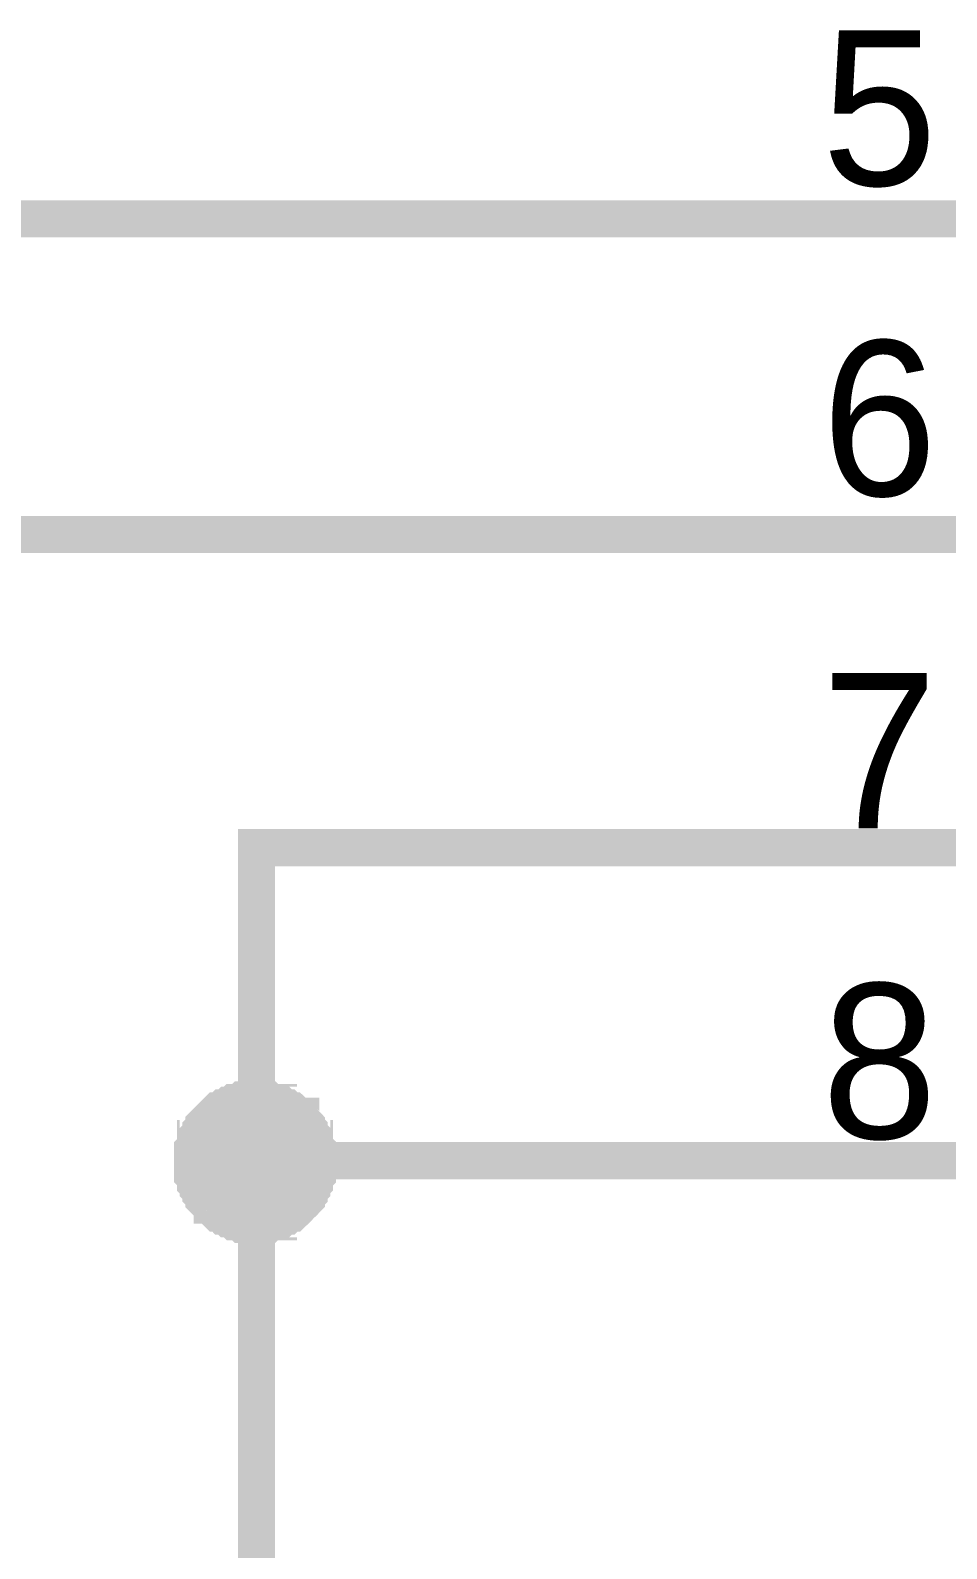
# Model space of a CAD drawing. Header units: millimetres. Extents: x 0 to 800, y 0 to 567.
# Drawn here: x 606.27 to 613.67, y 520.1 to 532.37 of the extents above; entities that cross this region are included whole.
import ezdxf

# ---------------------------------------------------------------- set-up
doc = ezdxf.new("R2010")
doc.units = ezdxf.units.MM
doc.layers.add('Sheet', color=255, linetype='Continuous')

msp = doc.modelspace()

# ---------------------------------------------------------------- linework, layer by layer
at = {"layer": 'Sheet'}
for points, const_width in [([(610.625, 530.851), (604.017, 530.851)], 0.3), ([(615.71, 530.851), (610.625, 530.851)], 0.3), ([(610.625, 528.297), (604.017, 528.297)], 0.3), ([(615.71, 528.297), (610.625, 528.297)], 0.3), ([(610.625, 525.766), (608.094, 525.766), (608.094, 523.235)], 0.3), ([(615.71, 525.766), (610.625, 525.766)], 0.3), ([(607.579, 523.235), (607.579, 523.258), (607.579, 523.28), (607.579, 523.302), (607.579, 523.325), (607.601, 523.347), (607.601, 523.37), (607.601, 523.414), (607.624, 523.414), (607.624, 523.437), (607.646, 523.459), (607.646, 523.482), (607.668, 523.504), (607.668, 523.526), (607.691, 523.549), (607.713, 523.571), (607.736, 523.594), (607.736, 523.594), (607.758, 523.616), (607.78, 523.638), (607.803, 523.638), (607.825, 523.661), (607.848, 523.661), (607.87, 523.683), (607.892, 523.683), (607.915, 523.706), (607.937, 523.706), (607.96, 523.706), (607.982, 523.728), (608.004, 523.728), (608.049, 523.728), (608.072, 523.728), (608.094, 523.728)], 0.3), ([(607.579, 523.235), (607.579, 523.258), (607.579, 523.28), (607.579, 523.302), (607.579, 523.325), (607.601, 523.347), (607.601, 523.37), (607.601, 523.414), (607.624, 523.414), (607.624, 523.437), (607.646, 523.459), (607.646, 523.482), (607.668, 523.504), (607.668, 523.526), (607.691, 523.549), (607.713, 523.571), (607.736, 523.594), (607.736, 523.594), (607.758, 523.616), (607.78, 523.638), (607.803, 523.638), (607.825, 523.661), (607.848, 523.661), (607.87, 523.683), (607.892, 523.683), (607.915, 523.706), (607.937, 523.706), (607.96, 523.706), (607.982, 523.728), (608.004, 523.728), (608.049, 523.728), (608.072, 523.728), (608.094, 523.728)], 0.3), ([(607.579, 523.235), (607.579, 523.258), (607.579, 523.28), (607.579, 523.302), (607.579, 523.325), (607.601, 523.347), (607.601, 523.37), (607.601, 523.414), (607.624, 523.414), (607.624, 523.437), (607.646, 523.459), (607.646, 523.482), (607.668, 523.504), (607.668, 523.526), (607.691, 523.549), (607.713, 523.571), (607.736, 523.594), (607.736, 523.594), (607.758, 523.616), (607.78, 523.638), (607.803, 523.638), (607.825, 523.661), (607.848, 523.661), (607.87, 523.683), (607.892, 523.683), (607.915, 523.706), (607.937, 523.706), (607.96, 523.706), (607.982, 523.728), (608.004, 523.728), (608.049, 523.728), (608.072, 523.728), (608.094, 523.728)], 0.3), ([(607.579, 523.235), (607.579, 523.258), (607.579, 523.28), (607.579, 523.302), (607.579, 523.325), (607.601, 523.347), (607.601, 523.37), (607.601, 523.414), (607.624, 523.414), (607.624, 523.437), (607.646, 523.459), (607.646, 523.482), (607.668, 523.504), (607.668, 523.526), (607.691, 523.549), (607.713, 523.571), (607.736, 523.594), (607.736, 523.594), (607.758, 523.616), (607.78, 523.638), (607.803, 523.638), (607.825, 523.661), (607.848, 523.661), (607.87, 523.683), (607.892, 523.683), (607.915, 523.706), (607.937, 523.706), (607.96, 523.706), (607.982, 523.728), (608.004, 523.728), (608.049, 523.728), (608.072, 523.728), (608.094, 523.728)], 0.3), ([(608.094, 523.728), (608.094, 523.728)], 0.3), ([(608.094, 523.728), (608.116, 523.728), (608.139, 523.728), (608.161, 523.728), (608.184, 523.728), (608.206, 523.706), (608.228, 523.706), (608.273, 523.706), (608.273, 523.683), (608.296, 523.683), (608.318, 523.661), (608.34, 523.661), (608.363, 523.638), (608.385, 523.638), (608.408, 523.616), (608.43, 523.594), (608.452, 523.594), (608.452, 523.571), (608.475, 523.549), (608.497, 523.526), (608.497, 523.504), (608.52, 523.482), (608.52, 523.459), (608.542, 523.437), (608.542, 523.414), (608.564, 523.414), (608.564, 523.37), (608.564, 523.347), (608.587, 523.325), (608.587, 523.302), (608.587, 523.28), (608.587, 523.258), (608.587, 523.235)], 0.3), ([(608.094, 523.728), (608.094, 523.728)], 0.3), ([(608.094, 523.728), (608.116, 523.728), (608.139, 523.728), (608.161, 523.728), (608.184, 523.728), (608.206, 523.706), (608.228, 523.706), (608.273, 523.706), (608.273, 523.683), (608.296, 523.683), (608.318, 523.661), (608.34, 523.661), (608.363, 523.638), (608.385, 523.638), (608.408, 523.616), (608.43, 523.594), (608.452, 523.594), (608.452, 523.571), (608.475, 523.549), (608.497, 523.526), (608.497, 523.504), (608.52, 523.482), (608.52, 523.459), (608.542, 523.437), (608.542, 523.414), (608.564, 523.414), (608.564, 523.37), (608.564, 523.347), (608.587, 523.325), (608.587, 523.302), (608.587, 523.28), (608.587, 523.258), (608.587, 523.235)], 0.3), ([(608.094, 523.728), (608.094, 523.728)], 0.3), ([(608.094, 523.728), (608.116, 523.728), (608.139, 523.728), (608.161, 523.728), (608.184, 523.728), (608.206, 523.706), (608.228, 523.706), (608.273, 523.706), (608.273, 523.683), (608.296, 523.683), (608.318, 523.661), (608.34, 523.661), (608.363, 523.638), (608.385, 523.638), (608.408, 523.616), (608.43, 523.594), (608.452, 523.594), (608.452, 523.571), (608.475, 523.549), (608.497, 523.526), (608.497, 523.504), (608.52, 523.482), (608.52, 523.459), (608.542, 523.437), (608.542, 523.414), (608.564, 523.414), (608.564, 523.37), (608.564, 523.347), (608.587, 523.325), (608.587, 523.302), (608.587, 523.28), (608.587, 523.258), (608.587, 523.235)], 0.3), ([(608.094, 523.728), (608.094, 523.728)], 0.3), ([(608.094, 523.728), (608.116, 523.728), (608.139, 523.728), (608.161, 523.728), (608.184, 523.728), (608.206, 523.706), (608.228, 523.706), (608.273, 523.706), (608.273, 523.683), (608.296, 523.683), (608.318, 523.661), (608.34, 523.661), (608.363, 523.638), (608.385, 523.638), (608.408, 523.616), (608.43, 523.594), (608.452, 523.594), (608.452, 523.571), (608.475, 523.549), (608.497, 523.526), (608.497, 523.504), (608.52, 523.482), (608.52, 523.459), (608.542, 523.437), (608.542, 523.414), (608.564, 523.414), (608.564, 523.37), (608.564, 523.347), (608.587, 523.325), (608.587, 523.302), (608.587, 523.28), (608.587, 523.258), (608.587, 523.235)], 0.3), ([(607.579, 523.235), (607.579, 523.258), (607.579, 523.28), (607.579, 523.302), (607.579, 523.325), (607.601, 523.347), (607.601, 523.37), (607.601, 523.414), (607.624, 523.414), (607.624, 523.437), (607.646, 523.459), (607.646, 523.482), (607.668, 523.504), (607.668, 523.526), (607.691, 523.549), (607.713, 523.571), (607.736, 523.594), (607.736, 523.594), (607.758, 523.616), (607.78, 523.638), (607.803, 523.638), (607.825, 523.661), (607.848, 523.661), (607.87, 523.683), (607.892, 523.683), (607.915, 523.706), (607.937, 523.706), (607.96, 523.706), (607.982, 523.728), (608.004, 523.728), (608.049, 523.728), (608.072, 523.728), (608.094, 523.728)], 0.0991), ([(607.579, 523.235), (607.579, 523.258), (607.579, 523.28), (607.579, 523.302), (607.579, 523.325), (607.601, 523.347), (607.601, 523.37), (607.601, 523.414), (607.624, 523.414), (607.624, 523.437), (607.646, 523.459), (607.646, 523.482), (607.668, 523.504), (607.668, 523.526), (607.691, 523.549), (607.713, 523.571), (607.736, 523.594), (607.736, 523.594), (607.758, 523.616), (607.78, 523.638), (607.803, 523.638), (607.825, 523.661), (607.848, 523.661), (607.87, 523.683), (607.892, 523.683), (607.915, 523.706), (607.937, 523.706), (607.96, 523.706), (607.982, 523.728), (608.004, 523.728), (608.049, 523.728), (608.072, 523.728), (608.094, 523.728)], 0.0991), ([(607.579, 523.235), (607.579, 523.258), (607.579, 523.28), (607.579, 523.302), (607.579, 523.325), (607.601, 523.347), (607.601, 523.37), (607.601, 523.414), (607.624, 523.414), (607.624, 523.437), (607.646, 523.459), (607.646, 523.482), (607.668, 523.504), (607.668, 523.526), (607.691, 523.549), (607.713, 523.571), (607.736, 523.594), (607.736, 523.594), (607.758, 523.616), (607.78, 523.638), (607.803, 523.638), (607.825, 523.661), (607.848, 523.661), (607.87, 523.683), (607.892, 523.683), (607.915, 523.706), (607.937, 523.706), (607.96, 523.706), (607.982, 523.728), (608.004, 523.728), (608.049, 523.728), (608.072, 523.728), (608.094, 523.728)], 0.0991), ([(607.579, 523.235), (607.579, 523.258), (607.579, 523.28), (607.579, 523.302), (607.579, 523.325), (607.601, 523.347), (607.601, 523.37), (607.601, 523.414), (607.624, 523.414), (607.624, 523.437), (607.646, 523.459), (607.646, 523.482), (607.668, 523.504), (607.668, 523.526), (607.691, 523.549), (607.713, 523.571), (607.736, 523.594), (607.736, 523.594), (607.758, 523.616), (607.78, 523.638), (607.803, 523.638), (607.825, 523.661), (607.848, 523.661), (607.87, 523.683), (607.892, 523.683), (607.915, 523.706), (607.937, 523.706), (607.96, 523.706), (607.982, 523.728), (608.004, 523.728), (608.049, 523.728), (608.072, 523.728), (608.094, 523.728)], 0.0991), ([(608.094, 523.728), (608.094, 523.728)], 0.0991), ([(608.094, 523.728), (608.116, 523.728), (608.139, 523.728), (608.161, 523.728), (608.184, 523.728), (608.206, 523.706), (608.228, 523.706), (608.273, 523.706), (608.273, 523.683), (608.296, 523.683), (608.318, 523.661), (608.34, 523.661), (608.363, 523.638), (608.385, 523.638), (608.408, 523.616), (608.43, 523.594), (608.452, 523.594), (608.452, 523.571), (608.475, 523.549), (608.497, 523.526), (608.497, 523.504), (608.52, 523.482), (608.52, 523.459), (608.542, 523.437), (608.542, 523.414), (608.564, 523.414), (608.564, 523.37), (608.564, 523.347), (608.587, 523.325), (608.587, 523.302), (608.587, 523.28), (608.587, 523.258), (608.587, 523.235)], 0.0991), ([(608.094, 523.728), (608.094, 523.728)], 0.0991), ([(608.094, 523.728), (608.116, 523.728), (608.139, 523.728), (608.161, 523.728), (608.184, 523.728), (608.206, 523.706), (608.228, 523.706), (608.273, 523.706), (608.273, 523.683), (608.296, 523.683), (608.318, 523.661), (608.34, 523.661), (608.363, 523.638), (608.385, 523.638), (608.408, 523.616), (608.43, 523.594), (608.452, 523.594), (608.452, 523.571), (608.475, 523.549), (608.497, 523.526), (608.497, 523.504), (608.52, 523.482), (608.52, 523.459), (608.542, 523.437), (608.542, 523.414), (608.564, 523.414), (608.564, 523.37), (608.564, 523.347), (608.587, 523.325), (608.587, 523.302), (608.587, 523.28), (608.587, 523.258), (608.587, 523.235)], 0.0991), ([(608.094, 523.728), (608.094, 523.728)], 0.0991), ([(608.094, 523.728), (608.116, 523.728), (608.139, 523.728), (608.161, 523.728), (608.184, 523.728), (608.206, 523.706), (608.228, 523.706), (608.273, 523.706), (608.273, 523.683), (608.296, 523.683), (608.318, 523.661), (608.34, 523.661), (608.363, 523.638), (608.385, 523.638), (608.408, 523.616), (608.43, 523.594), (608.452, 523.594), (608.452, 523.571), (608.475, 523.549), (608.497, 523.526), (608.497, 523.504), (608.52, 523.482), (608.52, 523.459), (608.542, 523.437), (608.542, 523.414), (608.564, 523.414), (608.564, 523.37), (608.564, 523.347), (608.587, 523.325), (608.587, 523.302), (608.587, 523.28), (608.587, 523.258), (608.587, 523.235)], 0.0991), ([(608.094, 523.728), (608.094, 523.728)], 0.0991), ([(608.094, 523.728), (608.116, 523.728), (608.139, 523.728), (608.161, 523.728), (608.184, 523.728), (608.206, 523.706), (608.228, 523.706), (608.273, 523.706), (608.273, 523.683), (608.296, 523.683), (608.318, 523.661), (608.34, 523.661), (608.363, 523.638), (608.385, 523.638), (608.408, 523.616), (608.43, 523.594), (608.452, 523.594), (608.452, 523.571), (608.475, 523.549), (608.497, 523.526), (608.497, 523.504), (608.52, 523.482), (608.52, 523.459), (608.542, 523.437), (608.542, 523.414), (608.564, 523.414), (608.564, 523.37), (608.564, 523.347), (608.587, 523.325), (608.587, 523.302), (608.587, 523.28), (608.587, 523.258), (608.587, 523.235)], 0.0991), ([(608.094, 522.72), (608.072, 522.72), (608.049, 522.72), (608.004, 522.72), (607.982, 522.72), (607.96, 522.742), (607.937, 522.742), (607.915, 522.742), (607.892, 522.765), (607.87, 522.765), (607.848, 522.787), (607.825, 522.787), (607.803, 522.81), (607.78, 522.81), (607.758, 522.832), (607.736, 522.854), (607.736, 522.877), (607.713, 522.877), (607.691, 522.899), (607.668, 522.922), (607.668, 522.944), (607.646, 522.966), (607.646, 522.989), (607.624, 523.011), (607.624, 523.034), (607.601, 523.056), (607.601, 523.078), (607.601, 523.101), (607.579, 523.123), (607.579, 523.146), (607.579, 523.19), (607.579, 523.213), (607.579, 523.235)], 0.3), ([(607.579, 523.235), (607.579, 523.235)], 0.3), ([(608.094, 522.72), (608.072, 522.72), (608.049, 522.72), (608.004, 522.72), (607.982, 522.72), (607.96, 522.742), (607.937, 522.742), (607.915, 522.742), (607.892, 522.765), (607.87, 522.765), (607.848, 522.787), (607.825, 522.787), (607.803, 522.81), (607.78, 522.81), (607.758, 522.832), (607.736, 522.854), (607.736, 522.877), (607.713, 522.877), (607.691, 522.899), (607.668, 522.922), (607.668, 522.944), (607.646, 522.966), (607.646, 522.989), (607.624, 523.011), (607.624, 523.034), (607.601, 523.056), (607.601, 523.078), (607.601, 523.101), (607.579, 523.123), (607.579, 523.146), (607.579, 523.19), (607.579, 523.213), (607.579, 523.235)], 0.3), ([(607.579, 523.235), (607.579, 523.235)], 0.3), ([(608.094, 522.72), (608.072, 522.72), (608.049, 522.72), (608.004, 522.72), (607.982, 522.72), (607.96, 522.742), (607.937, 522.742), (607.915, 522.742), (607.892, 522.765), (607.87, 522.765), (607.848, 522.787), (607.825, 522.787), (607.803, 522.81), (607.78, 522.81), (607.758, 522.832), (607.736, 522.854), (607.736, 522.877), (607.713, 522.877), (607.691, 522.899), (607.668, 522.922), (607.668, 522.944), (607.646, 522.966), (607.646, 522.989), (607.624, 523.011), (607.624, 523.034), (607.601, 523.056), (607.601, 523.078), (607.601, 523.101), (607.579, 523.123), (607.579, 523.146), (607.579, 523.19), (607.579, 523.213), (607.579, 523.235)], 0.3), ([(607.579, 523.235), (607.579, 523.235)], 0.3), ([(608.094, 522.72), (608.072, 522.72), (608.049, 522.72), (608.004, 522.72), (607.982, 522.72), (607.96, 522.742), (607.937, 522.742), (607.915, 522.742), (607.892, 522.765), (607.87, 522.765), (607.848, 522.787), (607.825, 522.787), (607.803, 522.81), (607.78, 522.81), (607.758, 522.832), (607.736, 522.854), (607.736, 522.877), (607.713, 522.877), (607.691, 522.899), (607.668, 522.922), (607.668, 522.944), (607.646, 522.966), (607.646, 522.989), (607.624, 523.011), (607.624, 523.034), (607.601, 523.056), (607.601, 523.078), (607.601, 523.101), (607.579, 523.123), (607.579, 523.146), (607.579, 523.19), (607.579, 523.213), (607.579, 523.235)], 0.3), ([(607.579, 523.235), (607.579, 523.235)], 0.3), ([(610.625, 523.235), (608.094, 523.235), (608.094, 520.435)], 0.3), ([(608.587, 523.235), (608.587, 523.213), (608.587, 523.19), (608.587, 523.146), (608.587, 523.123), (608.564, 523.101), (608.564, 523.078), (608.564, 523.056), (608.542, 523.034), (608.542, 523.011), (608.52, 522.989), (608.52, 522.966), (608.497, 522.944), (608.497, 522.922), (608.475, 522.899), (608.452, 522.877), (608.452, 522.877), (608.43, 522.854), (608.408, 522.832), (608.385, 522.81), (608.363, 522.81), (608.34, 522.787), (608.318, 522.787), (608.296, 522.765), (608.273, 522.765), (608.273, 522.742), (608.228, 522.742), (608.206, 522.742), (608.184, 522.72), (608.161, 522.72), (608.139, 522.72), (608.116, 522.72), (608.094, 522.72)], 0.3), ([(608.587, 523.235), (608.587, 523.213), (608.587, 523.19), (608.587, 523.146), (608.587, 523.123), (608.564, 523.101), (608.564, 523.078), (608.564, 523.056), (608.542, 523.034), (608.542, 523.011), (608.52, 522.989), (608.52, 522.966), (608.497, 522.944), (608.497, 522.922), (608.475, 522.899), (608.452, 522.877), (608.452, 522.877), (608.43, 522.854), (608.408, 522.832), (608.385, 522.81), (608.363, 522.81), (608.34, 522.787), (608.318, 522.787), (608.296, 522.765), (608.273, 522.765), (608.273, 522.742), (608.228, 522.742), (608.206, 522.742), (608.184, 522.72), (608.161, 522.72), (608.139, 522.72), (608.116, 522.72), (608.094, 522.72)], 0.3), ([(608.587, 523.235), (608.587, 523.213), (608.587, 523.19), (608.587, 523.146), (608.587, 523.123), (608.564, 523.101), (608.564, 523.078), (608.564, 523.056), (608.542, 523.034), (608.542, 523.011), (608.52, 522.989), (608.52, 522.966), (608.497, 522.944), (608.497, 522.922), (608.475, 522.899), (608.452, 522.877), (608.452, 522.877), (608.43, 522.854), (608.408, 522.832), (608.385, 522.81), (608.363, 522.81), (608.34, 522.787), (608.318, 522.787), (608.296, 522.765), (608.273, 522.765), (608.273, 522.742), (608.228, 522.742), (608.206, 522.742), (608.184, 522.72), (608.161, 522.72), (608.139, 522.72), (608.116, 522.72), (608.094, 522.72)], 0.3), ([(608.587, 523.235), (608.587, 523.213), (608.587, 523.19), (608.587, 523.146), (608.587, 523.123), (608.564, 523.101), (608.564, 523.078), (608.564, 523.056), (608.542, 523.034), (608.542, 523.011), (608.52, 522.989), (608.52, 522.966), (608.497, 522.944), (608.497, 522.922), (608.475, 522.899), (608.452, 522.877), (608.452, 522.877), (608.43, 522.854), (608.408, 522.832), (608.385, 522.81), (608.363, 522.81), (608.34, 522.787), (608.318, 522.787), (608.296, 522.765), (608.273, 522.765), (608.273, 522.742), (608.228, 522.742), (608.206, 522.742), (608.184, 522.72), (608.161, 522.72), (608.139, 522.72), (608.116, 522.72), (608.094, 522.72)], 0.3), ([(608.587, 523.235), (608.587, 523.235), (608.587, 523.235), (608.587, 523.235), (608.587, 523.235), (608.587, 523.235), (608.587, 523.235), (608.587, 523.235), (608.587, 523.235), (608.587, 523.235), (608.587, 523.235), (608.587, 523.235), (608.587, 523.235), (608.587, 523.235), (608.587, 523.235), (608.587, 523.235), (608.587, 523.235), (608.587, 523.235), (608.587, 523.235), (608.587, 523.235), (608.587, 523.235), (608.587, 523.235), (608.587, 523.235), (608.587, 523.235), (608.587, 523.235), (608.587, 523.235), (608.587, 523.235), (608.587, 523.235), (608.587, 523.235), (608.587, 523.235), (608.587, 523.235), (608.587, 523.235), (608.587, 523.235)], 0.3), ([(608.587, 523.235), (608.587, 523.235)], 0.3), ([(608.587, 523.235), (608.587, 523.235), (608.587, 523.235), (608.587, 523.235), (608.587, 523.235), (608.587, 523.235), (608.587, 523.235), (608.587, 523.235), (608.587, 523.235), (608.587, 523.235), (608.587, 523.235), (608.587, 523.235), (608.587, 523.235), (608.587, 523.235), (608.587, 523.235), (608.587, 523.235), (608.587, 523.235), (608.587, 523.235), (608.587, 523.235), (608.587, 523.235), (608.587, 523.235), (608.587, 523.235), (608.587, 523.235), (608.587, 523.235), (608.587, 523.235), (608.587, 523.235), (608.587, 523.235), (608.587, 523.235), (608.587, 523.235), (608.587, 523.235), (608.587, 523.235), (608.587, 523.235), (608.587, 523.235)], 0.3), ([(608.587, 523.235), (608.587, 523.235)], 0.3), ([(608.587, 523.235), (608.587, 523.235), (608.587, 523.235), (608.587, 523.235), (608.587, 523.235), (608.587, 523.235), (608.587, 523.235), (608.587, 523.235), (608.587, 523.235), (608.587, 523.235), (608.587, 523.235), (608.587, 523.235), (608.587, 523.235), (608.587, 523.235), (608.587, 523.235), (608.587, 523.235), (608.587, 523.235), (608.587, 523.235), (608.587, 523.235), (608.587, 523.235), (608.587, 523.235), (608.587, 523.235), (608.587, 523.235), (608.587, 523.235), (608.587, 523.235), (608.587, 523.235), (608.587, 523.235), (608.587, 523.235), (608.587, 523.235), (608.587, 523.235), (608.587, 523.235), (608.587, 523.235), (608.587, 523.235)], 0.3), ([(608.587, 523.235), (608.587, 523.235)], 0.3), ([(608.587, 523.235), (608.587, 523.235), (608.587, 523.235), (608.587, 523.235), (608.587, 523.235), (608.587, 523.235), (608.587, 523.235), (608.587, 523.235), (608.587, 523.235), (608.587, 523.235), (608.587, 523.235), (608.587, 523.235), (608.587, 523.235), (608.587, 523.235), (608.587, 523.235), (608.587, 523.235), (608.587, 523.235), (608.587, 523.235), (608.587, 523.235), (608.587, 523.235), (608.587, 523.235), (608.587, 523.235), (608.587, 523.235), (608.587, 523.235), (608.587, 523.235), (608.587, 523.235), (608.587, 523.235), (608.587, 523.235), (608.587, 523.235), (608.587, 523.235), (608.587, 523.235), (608.587, 523.235), (608.587, 523.235)], 0.3), ([(608.587, 523.235), (608.587, 523.235)], 0.3), ([(615.71, 523.235), (610.625, 523.235)], 0.3), ([(608.094, 522.72), (608.072, 522.72), (608.049, 522.72), (608.004, 522.72), (607.982, 522.72), (607.96, 522.742), (607.937, 522.742), (607.915, 522.742), (607.892, 522.765), (607.87, 522.765), (607.848, 522.787), (607.825, 522.787), (607.803, 522.81), (607.78, 522.81), (607.758, 522.832), (607.736, 522.854), (607.736, 522.877), (607.713, 522.877), (607.691, 522.899), (607.668, 522.922), (607.668, 522.944), (607.646, 522.966), (607.646, 522.989), (607.624, 523.011), (607.624, 523.034), (607.601, 523.056), (607.601, 523.078), (607.601, 523.101), (607.579, 523.123), (607.579, 523.146), (607.579, 523.19), (607.579, 523.213), (607.579, 523.235)], 0.0991), ([(607.579, 523.235), (607.579, 523.235)], 0.0991), ([(608.094, 522.72), (608.072, 522.72), (608.049, 522.72), (608.004, 522.72), (607.982, 522.72), (607.96, 522.742), (607.937, 522.742), (607.915, 522.742), (607.892, 522.765), (607.87, 522.765), (607.848, 522.787), (607.825, 522.787), (607.803, 522.81), (607.78, 522.81), (607.758, 522.832), (607.736, 522.854), (607.736, 522.877), (607.713, 522.877), (607.691, 522.899), (607.668, 522.922), (607.668, 522.944), (607.646, 522.966), (607.646, 522.989), (607.624, 523.011), (607.624, 523.034), (607.601, 523.056), (607.601, 523.078), (607.601, 523.101), (607.579, 523.123), (607.579, 523.146), (607.579, 523.19), (607.579, 523.213), (607.579, 523.235)], 0.0991), ([(607.579, 523.235), (607.579, 523.235)], 0.0991), ([(608.094, 522.72), (608.072, 522.72), (608.049, 522.72), (608.004, 522.72), (607.982, 522.72), (607.96, 522.742), (607.937, 522.742), (607.915, 522.742), (607.892, 522.765), (607.87, 522.765), (607.848, 522.787), (607.825, 522.787), (607.803, 522.81), (607.78, 522.81), (607.758, 522.832), (607.736, 522.854), (607.736, 522.877), (607.713, 522.877), (607.691, 522.899), (607.668, 522.922), (607.668, 522.944), (607.646, 522.966), (607.646, 522.989), (607.624, 523.011), (607.624, 523.034), (607.601, 523.056), (607.601, 523.078), (607.601, 523.101), (607.579, 523.123), (607.579, 523.146), (607.579, 523.19), (607.579, 523.213), (607.579, 523.235)], 0.0991), ([(607.579, 523.235), (607.579, 523.235)], 0.0991), ([(608.094, 522.72), (608.072, 522.72), (608.049, 522.72), (608.004, 522.72), (607.982, 522.72), (607.96, 522.742), (607.937, 522.742), (607.915, 522.742), (607.892, 522.765), (607.87, 522.765), (607.848, 522.787), (607.825, 522.787), (607.803, 522.81), (607.78, 522.81), (607.758, 522.832), (607.736, 522.854), (607.736, 522.877), (607.713, 522.877), (607.691, 522.899), (607.668, 522.922), (607.668, 522.944), (607.646, 522.966), (607.646, 522.989), (607.624, 523.011), (607.624, 523.034), (607.601, 523.056), (607.601, 523.078), (607.601, 523.101), (607.579, 523.123), (607.579, 523.146), (607.579, 523.19), (607.579, 523.213), (607.579, 523.235)], 0.0991), ([(607.579, 523.235), (607.579, 523.235)], 0.0991), ([(608.587, 523.235), (608.587, 523.213), (608.587, 523.19), (608.587, 523.146), (608.587, 523.123), (608.564, 523.101), (608.564, 523.078), (608.564, 523.056), (608.542, 523.034), (608.542, 523.011), (608.52, 522.989), (608.52, 522.966), (608.497, 522.944), (608.497, 522.922), (608.475, 522.899), (608.452, 522.877), (608.452, 522.877), (608.43, 522.854), (608.408, 522.832), (608.385, 522.81), (608.363, 522.81), (608.34, 522.787), (608.318, 522.787), (608.296, 522.765), (608.273, 522.765), (608.273, 522.742), (608.228, 522.742), (608.206, 522.742), (608.184, 522.72), (608.161, 522.72), (608.139, 522.72), (608.116, 522.72), (608.094, 522.72)], 0.0991), ([(608.587, 523.235), (608.587, 523.213), (608.587, 523.19), (608.587, 523.146), (608.587, 523.123), (608.564, 523.101), (608.564, 523.078), (608.564, 523.056), (608.542, 523.034), (608.542, 523.011), (608.52, 522.989), (608.52, 522.966), (608.497, 522.944), (608.497, 522.922), (608.475, 522.899), (608.452, 522.877), (608.452, 522.877), (608.43, 522.854), (608.408, 522.832), (608.385, 522.81), (608.363, 522.81), (608.34, 522.787), (608.318, 522.787), (608.296, 522.765), (608.273, 522.765), (608.273, 522.742), (608.228, 522.742), (608.206, 522.742), (608.184, 522.72), (608.161, 522.72), (608.139, 522.72), (608.116, 522.72), (608.094, 522.72)], 0.0991), ([(608.587, 523.235), (608.587, 523.213), (608.587, 523.19), (608.587, 523.146), (608.587, 523.123), (608.564, 523.101), (608.564, 523.078), (608.564, 523.056), (608.542, 523.034), (608.542, 523.011), (608.52, 522.989), (608.52, 522.966), (608.497, 522.944), (608.497, 522.922), (608.475, 522.899), (608.452, 522.877), (608.452, 522.877), (608.43, 522.854), (608.408, 522.832), (608.385, 522.81), (608.363, 522.81), (608.34, 522.787), (608.318, 522.787), (608.296, 522.765), (608.273, 522.765), (608.273, 522.742), (608.228, 522.742), (608.206, 522.742), (608.184, 522.72), (608.161, 522.72), (608.139, 522.72), (608.116, 522.72), (608.094, 522.72)], 0.0991), ([(608.587, 523.235), (608.587, 523.213), (608.587, 523.19), (608.587, 523.146), (608.587, 523.123), (608.564, 523.101), (608.564, 523.078), (608.564, 523.056), (608.542, 523.034), (608.542, 523.011), (608.52, 522.989), (608.52, 522.966), (608.497, 522.944), (608.497, 522.922), (608.475, 522.899), (608.452, 522.877), (608.452, 522.877), (608.43, 522.854), (608.408, 522.832), (608.385, 522.81), (608.363, 522.81), (608.34, 522.787), (608.318, 522.787), (608.296, 522.765), (608.273, 522.765), (608.273, 522.742), (608.228, 522.742), (608.206, 522.742), (608.184, 522.72), (608.161, 522.72), (608.139, 522.72), (608.116, 522.72), (608.094, 522.72)], 0.0991), ([(608.587, 523.235), (608.587, 523.235), (608.587, 523.235), (608.587, 523.235), (608.587, 523.235), (608.587, 523.235), (608.587, 523.235), (608.587, 523.235), (608.587, 523.235), (608.587, 523.235), (608.587, 523.235), (608.587, 523.235), (608.587, 523.235), (608.587, 523.235), (608.587, 523.235), (608.587, 523.235), (608.587, 523.235), (608.587, 523.235), (608.587, 523.235), (608.587, 523.235), (608.587, 523.235), (608.587, 523.235), (608.587, 523.235), (608.587, 523.235), (608.587, 523.235), (608.587, 523.235), (608.587, 523.235), (608.587, 523.235), (608.587, 523.235), (608.587, 523.235), (608.587, 523.235), (608.587, 523.235), (608.587, 523.235)], 0.0991), ([(608.587, 523.235), (608.587, 523.235)], 0.0991), ([(608.587, 523.235), (608.587, 523.235), (608.587, 523.235), (608.587, 523.235), (608.587, 523.235), (608.587, 523.235), (608.587, 523.235), (608.587, 523.235), (608.587, 523.235), (608.587, 523.235), (608.587, 523.235), (608.587, 523.235), (608.587, 523.235), (608.587, 523.235), (608.587, 523.235), (608.587, 523.235), (608.587, 523.235), (608.587, 523.235), (608.587, 523.235), (608.587, 523.235), (608.587, 523.235), (608.587, 523.235), (608.587, 523.235), (608.587, 523.235), (608.587, 523.235), (608.587, 523.235), (608.587, 523.235), (608.587, 523.235), (608.587, 523.235), (608.587, 523.235), (608.587, 523.235), (608.587, 523.235), (608.587, 523.235)], 0.0991), ([(608.587, 523.235), (608.587, 523.235)], 0.0991), ([(608.587, 523.235), (608.587, 523.235), (608.587, 523.235), (608.587, 523.235), (608.587, 523.235), (608.587, 523.235), (608.587, 523.235), (608.587, 523.235), (608.587, 523.235), (608.587, 523.235), (608.587, 523.235), (608.587, 523.235), (608.587, 523.235), (608.587, 523.235), (608.587, 523.235), (608.587, 523.235), (608.587, 523.235), (608.587, 523.235), (608.587, 523.235), (608.587, 523.235), (608.587, 523.235), (608.587, 523.235), (608.587, 523.235), (608.587, 523.235), (608.587, 523.235), (608.587, 523.235), (608.587, 523.235), (608.587, 523.235), (608.587, 523.235), (608.587, 523.235), (608.587, 523.235), (608.587, 523.235), (608.587, 523.235)], 0.0991), ([(608.587, 523.235), (608.587, 523.235)], 0.0991), ([(608.587, 523.235), (608.587, 523.235), (608.587, 523.235), (608.587, 523.235), (608.587, 523.235), (608.587, 523.235), (608.587, 523.235), (608.587, 523.235), (608.587, 523.235), (608.587, 523.235), (608.587, 523.235), (608.587, 523.235), (608.587, 523.235), (608.587, 523.235), (608.587, 523.235), (608.587, 523.235), (608.587, 523.235), (608.587, 523.235), (608.587, 523.235), (608.587, 523.235), (608.587, 523.235), (608.587, 523.235), (608.587, 523.235), (608.587, 523.235), (608.587, 523.235), (608.587, 523.235), (608.587, 523.235), (608.587, 523.235), (608.587, 523.235), (608.587, 523.235), (608.587, 523.235), (608.587, 523.235), (608.587, 523.235)], 0.0991), ([(608.587, 523.235), (608.587, 523.235)], 0.0991), ([(608.094, 520.435), (608.094, 517.882)], 0.3)]:
    msp.add_lwpolyline(points, dxfattribs=dict(at, const_width=const_width))
at = {"layer": 'Sheet', "const_width": 0.508}
msp.add_lwpolyline([(607.822, 523.24, 1), (608.33, 523.24, 1)], format="xyb", close=True, dxfattribs=at)

# ---------------------------------------------------------------- texts
at = {"layer": 'Sheet'}
for s, p in [('5', (612.663, 531.12)), ('6', (612.663, 528.611)), ('7', (612.663, 525.923)), ('8', (612.663, 523.414))]:
    msp.add_text(s, height=1.254, dxfattribs=at).set_placement(p)

doc.saveas('drawing.dxf')
